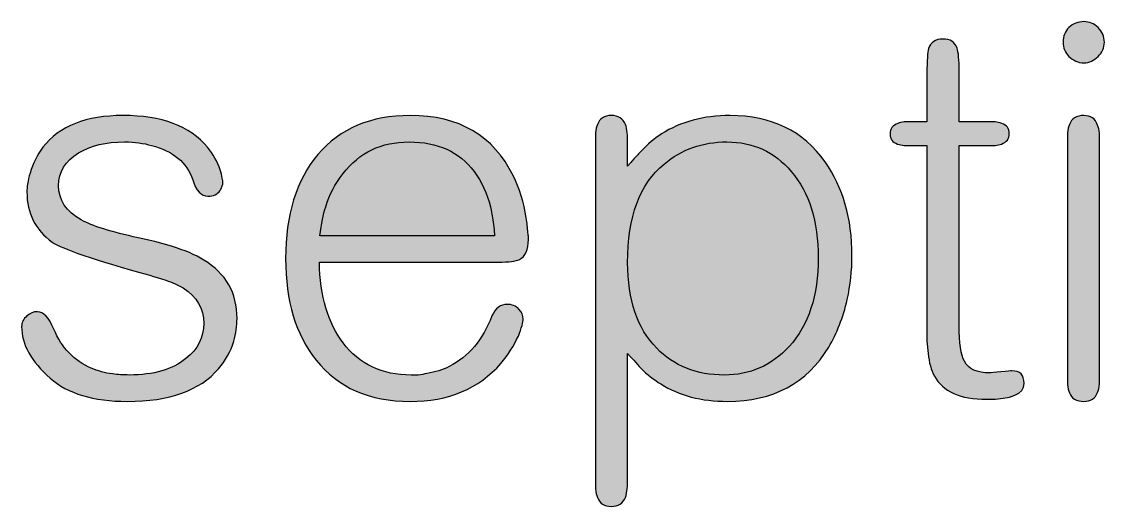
# Model space of a CAD drawing. Header units: centimetres. Extents: x -18.6 to 18.8, y -13 to 11.8.
# Drawn here: x -13.37 to -12.657, y -11.401 to -11.082 of the extents above; entities that cross this region are included whole.
import ezdxf

# ---------------------------------------------------------------- set-up
doc = ezdxf.new("R2010")
doc.units = ezdxf.units.CM
doc.header["$MEASUREMENT"] = 0
doc.layers.add('Layer 1', color=7, linetype='Continuous')

msp = doc.modelspace()

# ---------------------------------------------------------------- hatches: boundary and pattern name
at = {"layer": 'Layer 1', "true_color": 0x373435}
h = msp.add_hatch(color=250, dxfattribs=at)
edge = h.paths.add_edge_path()
edge.add_spline(control_points=[(-12.65718, -11.09508), (-12.65718, -11.09878), (-12.65857, -11.10191), (-12.66135, -11.10446), (-12.66391, -11.10723), (-12.66703, -11.10862), (-12.67074, -11.10862), (-12.67444, -11.10862), (-12.67769, -11.10723), (-12.68048, -11.10446), (-12.68302, -11.10191), (-12.68429, -11.09878), (-12.68429, -11.09508), (-12.68429, -11.09114), (-12.68302, -11.0879), (-12.68048, -11.08536), (-12.67769, -11.08281), (-12.67444, -11.08154), (-12.67074, -11.08154), (-12.66703, -11.08154), (-12.66391, -11.08281), (-12.66135, -11.08536), (-12.65857, -11.08814), (-12.65718, -11.09138), (-12.65718, -11.09508)], knot_values=[0, 0, 0, 0, 0.125, 0.125, 0.125, 0.25, 0.25, 0.25, 0.375, 0.375, 0.375, 0.5, 0.5, 0.5, 0.625, 0.625, 0.625, 0.75, 0.75, 0.75, 0.875, 0.875, 0.875, 1, 1, 1, 1], degree=3, periodic=1)
h = msp.add_hatch(color=250, dxfattribs=at)
edge = h.paths.add_edge_path()
edge.add_spline(control_points=[(-12.75276, -11.14752), (-12.75276, -11.14752), (-12.72913, -11.14752), (-12.72913, -11.14752), (-12.72751, -11.14775), (-12.726, -11.1481), (-12.72461, -11.14856), (-12.72137, -11.14972), (-12.71974, -11.15192), (-12.71974, -11.15516), (-12.71974, -11.15864), (-12.72148, -11.16095), (-12.72496, -11.16211), (-12.72611, -11.16257), (-12.72751, -11.16292), (-12.72913, -11.16315), (-12.72913, -11.16315), (-12.75276, -11.16315), (-12.75276, -11.16315), (-12.75276, -11.16315), (-12.75276, -11.28158), (-12.75276, -11.28158), (-12.75276, -11.29316), (-12.7516, -11.30103), (-12.74929, -11.30519), (-12.74651, -11.31029), (-12.74095, -11.31284), (-12.7326, -11.31284), (-12.73168, -11.31284), (-12.72924, -11.3126), (-12.72531, -11.31214), (-12.72114, -11.31168), (-12.7187, -11.31145), (-12.71801, -11.31145), (-12.71268, -11.31145), (-12.71002, -11.31422), (-12.71002, -11.31978), (-12.71002, -11.32673), (-12.71823, -11.3302), (-12.7347, -11.3302), (-12.75207, -11.3302), (-12.76353, -11.32511), (-12.7691, -11.31492), (-12.77118, -11.31098), (-12.77258, -11.306), (-12.77327, -11.29998), (-12.77327, -11.29998), (-12.77396, -11.292), (-12.77396, -11.292), (-12.77396, -11.292), (-12.77396, -11.16315), (-12.77396, -11.16315), (-12.77396, -11.16315), (-12.78891, -11.16315), (-12.78891, -11.16315), (-12.79052, -11.16292), (-12.79203, -11.16257), (-12.79342, -11.16211), (-12.79667, -11.16095), (-12.79829, -11.15875), (-12.79829, -11.15551), (-12.79829, -11.15204), (-12.79655, -11.14972), (-12.79308, -11.14856), (-12.79191, -11.1481), (-12.79052, -11.14775), (-12.78891, -11.14752), (-12.78891, -11.14752), (-12.77396, -11.14752), (-12.77396, -11.14752), (-12.77396, -11.14752), (-12.77396, -11.11557), (-12.77396, -11.11557), (-12.77396, -11.10701), (-12.77361, -11.10156), (-12.77292, -11.09925), (-12.77153, -11.09508), (-12.7684, -11.09299), (-12.76353, -11.09299), (-12.75867, -11.09299), (-12.75554, -11.09496), (-12.75415, -11.0989), (-12.75323, -11.10145), (-12.75276, -11.10665), (-12.75276, -11.11453), (-12.75276, -11.11453), (-12.75276, -11.14752), (-12.75276, -11.14752)], knot_values=[0, 0, 0, 0, 0.034483, 0.034483, 0.034483, 0.068966, 0.068966, 0.068966, 0.103448, 0.103448, 0.103448, 0.137931, 0.137931, 0.137931, 0.172414, 0.172414, 0.172414, 0.206897, 0.206897, 0.206897, 0.241379, 0.241379, 0.241379, 0.275862, 0.275862, 0.275862, 0.310345, 0.310345, 0.310345, 0.344828, 0.344828, 0.344828, 0.37931, 0.37931, 0.37931, 0.413793, 0.413793, 0.413793, 0.448276, 0.448276, 0.448276, 0.482759, 0.482759, 0.482759, 0.517241, 0.517241, 0.517241, 0.551724, 0.551724, 0.551724, 0.586207, 0.586207, 0.586207, 0.62069, 0.62069, 0.62069, 0.655172, 0.655172, 0.655172, 0.689655, 0.689655, 0.689655, 0.724138, 0.724138, 0.724138, 0.758621, 0.758621, 0.758621, 0.793103, 0.793103, 0.793103, 0.827586, 0.827586, 0.827586, 0.862069, 0.862069, 0.862069, 0.896552, 0.896552, 0.896552, 0.931034, 0.931034, 0.931034, 0.965517, 0.965517, 0.965517, 1, 1, 1, 1], degree=3, periodic=1)
h = msp.add_hatch(color=250, dxfattribs=at)
edge = h.paths.add_edge_path()
edge.add_spline(control_points=[(-13.22819, -11.27706), (-13.22819, -11.28192), (-13.22889, -11.2869), (-13.23028, -11.292), (-13.23236, -11.29871), (-13.23573, -11.30473), (-13.24036, -11.31006), (-13.25263, -11.32442), (-13.27267, -11.33158), (-13.30048, -11.33158), (-13.32273, -11.33158), (-13.33964, -11.3265), (-13.35122, -11.31631), (-13.36374, -11.30542), (-13.36999, -11.29408), (-13.36999, -11.28227), (-13.36999, -11.2795), (-13.36883, -11.27718), (-13.36652, -11.27532), (-13.36444, -11.27348), (-13.36212, -11.27255), (-13.35956, -11.27255), (-13.35562, -11.27255), (-13.35204, -11.27637), (-13.3488, -11.28401), (-13.34369, -11.29628), (-13.33547, -11.30485), (-13.32412, -11.30971), (-13.31994, -11.31156), (-13.3153, -11.31284), (-13.31022, -11.31353), (-13.30674, -11.314), (-13.30304, -11.31422), (-13.29909, -11.31422), (-13.2831, -11.31422), (-13.27071, -11.31063), (-13.26191, -11.30345), (-13.25403, -11.29721), (-13.2501, -11.28945), (-13.2501, -11.28019), (-13.2501, -11.27047), (-13.2546, -11.26271), (-13.26364, -11.25692), (-13.26688, -11.25506), (-13.27071, -11.25333), (-13.27512, -11.25171), (-13.27512, -11.25171), (-13.28067, -11.24998), (-13.28067, -11.24998), (-13.28067, -11.24998), (-13.2831, -11.24927), (-13.2831, -11.24927), (-13.2831, -11.24927), (-13.28554, -11.24858), (-13.28554, -11.24858), (-13.32215, -11.2384), (-13.34358, -11.23111), (-13.34983, -11.22671), (-13.36096, -11.21861), (-13.36652, -11.20761), (-13.36652, -11.19371), (-13.36652, -11.19209), (-13.36641, -11.19035), (-13.36617, -11.1885), (-13.36571, -11.18596), (-13.36513, -11.18353), (-13.36444, -11.18121), (-13.36258, -11.17496), (-13.35979, -11.16929), (-13.35609, -11.16419), (-13.34497, -11.1503), (-13.32736, -11.14335), (-13.30327, -11.14335), (-13.27778, -11.14335), (-13.25925, -11.1503), (-13.24766, -11.16419), (-13.24394, -11.16882), (-13.24117, -11.1738), (-13.23931, -11.17912), (-13.23862, -11.18098), (-13.23815, -11.18283), (-13.23793, -11.18469), (-13.23793, -11.18469), (-13.23757, -11.18642), (-13.23757, -11.18642), (-13.23757, -11.18642), (-13.23757, -11.1885), (-13.23757, -11.1885), (-13.23757, -11.1885), (-13.23793, -11.18954), (-13.23793, -11.18954), (-13.23815, -11.1907), (-13.23862, -11.19174), (-13.23931, -11.19267), (-13.24094, -11.19522), (-13.2436, -11.19649), (-13.24731, -11.19649), (-13.25171, -11.19649), (-13.25507, -11.1929), (-13.25739, -11.18572), (-13.26133, -11.17414), (-13.27036, -11.16662), (-13.28449, -11.16315), (-13.2896, -11.16153), (-13.2955, -11.16072), (-13.30221, -11.16072), (-13.3145, -11.16072), (-13.32458, -11.16315), (-13.33247, -11.16801), (-13.34126, -11.17333), (-13.34566, -11.18051), (-13.34566, -11.18954), (-13.34566, -11.19904), (-13.34068, -11.20656), (-13.33072, -11.21212), (-13.32354, -11.21606), (-13.31103, -11.21999), (-13.29319, -11.22393), (-13.29319, -11.22393), (-13.28241, -11.22635), (-13.28241, -11.22635), (-13.28241, -11.22635), (-13.27129, -11.22948), (-13.27129, -11.22948), (-13.26272, -11.23203), (-13.25565, -11.23504), (-13.2501, -11.23851), (-13.23549, -11.24731), (-13.22819, -11.26016), (-13.22819, -11.27706)], knot_values=[0, 0, 0, 0, 0.023256, 0.023256, 0.023256, 0.046512, 0.046512, 0.046512, 0.069767, 0.069767, 0.069767, 0.093023, 0.093023, 0.093023, 0.116279, 0.116279, 0.116279, 0.139535, 0.139535, 0.139535, 0.162791, 0.162791, 0.162791, 0.186047, 0.186047, 0.186047, 0.209302, 0.209302, 0.209302, 0.232558, 0.232558, 0.232558, 0.255814, 0.255814, 0.255814, 0.27907, 0.27907, 0.27907, 0.302326, 0.302326, 0.302326, 0.325581, 0.325581, 0.325581, 0.348837, 0.348837, 0.348837, 0.372093, 0.372093, 0.372093, 0.395349, 0.395349, 0.395349, 0.418605, 0.418605, 0.418605, 0.44186, 0.44186, 0.44186, 0.465116, 0.465116, 0.465116, 0.488372, 0.488372, 0.488372, 0.511628, 0.511628, 0.511628, 0.534884, 0.534884, 0.534884, 0.55814, 0.55814, 0.55814, 0.581395, 0.581395, 0.581395, 0.604651, 0.604651, 0.604651, 0.627907, 0.627907, 0.627907, 0.651163, 0.651163, 0.651163, 0.674419, 0.674419, 0.674419, 0.697674, 0.697674, 0.697674, 0.72093, 0.72093, 0.72093, 0.744186, 0.744186, 0.744186, 0.767442, 0.767442, 0.767442, 0.790698, 0.790698, 0.790698, 0.813953, 0.813953, 0.813953, 0.837209, 0.837209, 0.837209, 0.860465, 0.860465, 0.860465, 0.883721, 0.883721, 0.883721, 0.906977, 0.906977, 0.906977, 0.930233, 0.930233, 0.930233, 0.953488, 0.953488, 0.953488, 0.976744, 0.976744, 0.976744, 1, 1, 1, 1], degree=3, periodic=1)
h = msp.add_hatch(color=250, dxfattribs=at)
edge = h.paths.add_edge_path()
edge.add_spline(control_points=[(-13.17398, -11.2399), (-13.17352, -11.26237), (-13.1683, -11.28008), (-13.15834, -11.29303), (-13.14769, -11.30716), (-13.13274, -11.31422), (-13.11351, -11.31422), (-13.11351, -11.31422), (-13.10899, -11.31422), (-13.10899, -11.31422), (-13.1069, -11.314), (-13.10493, -11.31364), (-13.10309, -11.31318), (-13.09774, -11.31226), (-13.09289, -11.31075), (-13.08849, -11.30866), (-13.07575, -11.30218), (-13.06635, -11.29107), (-13.06033, -11.27532), (-13.05802, -11.27024), (-13.05465, -11.26769), (-13.05026, -11.26769), (-13.04724, -11.26769), (-13.0447, -11.26873), (-13.04261, -11.27081), (-13.04076, -11.2729), (-13.03983, -11.2751), (-13.03983, -11.27741), (-13.03983, -11.27834), (-13.04006, -11.27972), (-13.04053, -11.28158), (-13.04123, -11.28366), (-13.04203, -11.28598), (-13.04296, -11.28853), (-13.04597, -11.29501), (-13.04979, -11.30103), (-13.05442, -11.30658), (-13.06901, -11.32326), (-13.08895, -11.33158), (-13.11421, -11.33158), (-13.14108, -11.33158), (-13.1617, -11.32256), (-13.17606, -11.3045), (-13.18951, -11.28783), (-13.19622, -11.26548), (-13.19622, -11.23747), (-13.19622, -11.20876), (-13.18916, -11.18596), (-13.17503, -11.16906), (-13.16042, -11.15192), (-13.14015, -11.14335), (-13.11421, -11.14335), (-13.08199, -11.14335), (-13.05941, -11.15656), (-13.04644, -11.18295), (-13.04226, -11.19128), (-13.03936, -11.20054), (-13.03774, -11.21072), (-13.03728, -11.2142), (-13.03693, -11.21745), (-13.0367, -11.22045), (-13.03647, -11.22161), (-13.03635, -11.22266), (-13.03635, -11.22358), (-13.03635, -11.22358), (-13.03635, -11.22497), (-13.03635, -11.22497), (-13.03635, -11.23169), (-13.03832, -11.23608), (-13.04226, -11.23816), (-13.04458, -11.23932), (-13.04921, -11.2399), (-13.05617, -11.2399), (-13.05617, -11.2399), (-13.17398, -11.2399), (-13.17398, -11.2399)], knot_values=[0, 0, 0, 0, 0.04, 0.04, 0.04, 0.08, 0.08, 0.08, 0.12, 0.12, 0.12, 0.16, 0.16, 0.16, 0.2, 0.2, 0.2, 0.24, 0.24, 0.24, 0.28, 0.28, 0.28, 0.32, 0.32, 0.32, 0.36, 0.36, 0.36, 0.4, 0.4, 0.4, 0.44, 0.44, 0.44, 0.48, 0.48, 0.48, 0.52, 0.52, 0.52, 0.56, 0.56, 0.56, 0.6, 0.6, 0.6, 0.64, 0.64, 0.64, 0.68, 0.68, 0.68, 0.72, 0.72, 0.72, 0.76, 0.76, 0.76, 0.8, 0.8, 0.8, 0.84, 0.84, 0.84, 0.88, 0.88, 0.88, 0.92, 0.92, 0.92, 0.96, 0.96, 0.96, 1, 1, 1, 1], degree=3, periodic=1)
h = msp.add_hatch(color=250, dxfattribs=at)
edge = h.paths.add_edge_path()
edge.add_spline(control_points=[(-12.97102, -11.38299), (-12.97102, -11.38553), (-12.97114, -11.3875), (-12.97137, -11.38889), (-12.9716, -11.39121), (-12.97195, -11.39318), (-12.97241, -11.39479), (-12.97403, -11.39873), (-12.97716, -11.4007), (-12.98179, -11.4007), (-12.98643, -11.4007), (-12.98944, -11.39873), (-12.99083, -11.39479), (-12.99153, -11.39341), (-12.99198, -11.39155), (-12.99222, -11.38924), (-12.99222, -11.38924), (-12.99222, -11.15482), (-12.99222, -11.15482), (-12.99198, -11.1525), (-12.99153, -11.15065), (-12.99083, -11.14925), (-12.98944, -11.14532), (-12.98643, -11.14335), (-12.98179, -11.14335), (-12.97716, -11.14335), (-12.97403, -11.14532), (-12.97241, -11.14925), (-12.97195, -11.15065), (-12.9716, -11.1525), (-12.97137, -11.15482), (-12.97114, -11.15643), (-12.97102, -11.15852), (-12.97102, -11.16106), (-12.97102, -11.16106), (-12.97102, -11.17669), (-12.97102, -11.17669), (-12.97102, -11.17669), (-12.96894, -11.17427), (-12.96894, -11.17427), (-12.96894, -11.17427), (-12.96685, -11.17183), (-12.96685, -11.17183), (-12.96522, -11.16998), (-12.9636, -11.16824), (-12.96199, -11.16662), (-12.95781, -11.16222), (-12.95341, -11.15852), (-12.94877, -11.15551), (-12.93603, -11.14741), (-12.92097, -11.14335), (-12.90359, -11.14335), (-12.87625, -11.14335), (-12.8554, -11.15354), (-12.84104, -11.17391), (-12.82922, -11.19059), (-12.82332, -11.21119), (-12.82332, -11.23574), (-12.82332, -11.24546), (-12.82436, -11.25506), (-12.82645, -11.26456), (-12.82922, -11.27637), (-12.83327, -11.28679), (-12.83861, -11.29582), (-12.85298, -11.31966), (-12.87522, -11.33158), (-12.90533, -11.33158), (-12.92248, -11.33158), (-12.93707, -11.32777), (-12.94912, -11.32013), (-12.95376, -11.31735), (-12.95817, -11.31387), (-12.96233, -11.30971), (-12.96372, -11.30832), (-12.96522, -11.30658), (-12.96685, -11.3045), (-12.96685, -11.3045), (-12.96929, -11.30207), (-12.96929, -11.30207), (-12.96929, -11.30207), (-12.97102, -11.29998), (-12.97102, -11.29998), (-12.97102, -11.29998), (-12.97102, -11.38299), (-12.97102, -11.38299)], knot_values=[0, 0, 0, 0, 0.035714, 0.035714, 0.035714, 0.071429, 0.071429, 0.071429, 0.107143, 0.107143, 0.107143, 0.142857, 0.142857, 0.142857, 0.178571, 0.178571, 0.178571, 0.214286, 0.214286, 0.214286, 0.25, 0.25, 0.25, 0.285714, 0.285714, 0.285714, 0.321429, 0.321429, 0.321429, 0.357143, 0.357143, 0.357143, 0.392857, 0.392857, 0.392857, 0.428571, 0.428571, 0.428571, 0.464286, 0.464286, 0.464286, 0.5, 0.5, 0.5, 0.535714, 0.535714, 0.535714, 0.571429, 0.571429, 0.571429, 0.607143, 0.607143, 0.607143, 0.642857, 0.642857, 0.642857, 0.678571, 0.678571, 0.678571, 0.714286, 0.714286, 0.714286, 0.75, 0.75, 0.75, 0.785714, 0.785714, 0.785714, 0.821429, 0.821429, 0.821429, 0.857143, 0.857143, 0.857143, 0.892857, 0.892857, 0.892857, 0.928571, 0.928571, 0.928571, 0.964286, 0.964286, 0.964286, 1, 1, 1, 1], degree=3, periodic=1)
h = msp.add_hatch(color=250, dxfattribs=at)
edge = h.paths.add_edge_path()
edge.add_spline(control_points=[(-12.66031, -11.32013), (-12.66054, -11.32245), (-12.66101, -11.32429), (-12.66171, -11.32568), (-12.6631, -11.32962), (-12.66611, -11.33158), (-12.67074, -11.33158), (-12.6756, -11.33158), (-12.67874, -11.32974), (-12.68013, -11.32603), (-12.68082, -11.32442), (-12.68129, -11.32256), (-12.68151, -11.32047), (-12.68151, -11.32047), (-12.68151, -11.15482), (-12.68151, -11.15482), (-12.68129, -11.1525), (-12.68082, -11.15065), (-12.68013, -11.14925), (-12.67874, -11.14532), (-12.6756, -11.14335), (-12.67074, -11.14335), (-12.66611, -11.14335), (-12.6631, -11.14544), (-12.66171, -11.14961), (-12.66101, -11.15099), (-12.66054, -11.15285), (-12.66031, -11.15516), (-12.66031, -11.15516), (-12.66031, -11.32013), (-12.66031, -11.32013)], knot_values=[0, 0, 0, 0, 0.1, 0.1, 0.1, 0.2, 0.2, 0.2, 0.3, 0.3, 0.3, 0.4, 0.4, 0.4, 0.5, 0.5, 0.5, 0.6, 0.6, 0.6, 0.7, 0.7, 0.7, 0.8, 0.8, 0.8, 0.9, 0.9, 0.9, 1, 1, 1, 1], degree=3, periodic=1)
h = msp.add_hatch(color=250, dxfattribs=at)
edge = h.paths.add_edge_path()
edge.add_spline(control_points=[(-13.05859, -11.22254), (-13.05859, -11.22254), (-13.05895, -11.21837), (-13.05895, -11.21837), (-13.05895, -11.21837), (-13.05964, -11.21351), (-13.05964, -11.21351), (-13.06011, -11.2098), (-13.06069, -11.20645), (-13.06138, -11.20343), (-13.06346, -11.19487), (-13.06705, -11.18711), (-13.07215, -11.18017), (-13.08188, -11.1672), (-13.09613, -11.16072), (-13.11491, -11.16072), (-13.13321, -11.16072), (-13.14769, -11.16767), (-13.15834, -11.18156), (-13.16367, -11.18827), (-13.16749, -11.19556), (-13.16981, -11.20343), (-13.17143, -11.2083), (-13.17271, -11.21467), (-13.17364, -11.22254), (-13.17364, -11.22254), (-13.05859, -11.22254), (-13.05859, -11.22254)], knot_values=[0, 0, 0, 0, 0.111111, 0.111111, 0.111111, 0.222222, 0.222222, 0.222222, 0.333333, 0.333333, 0.333333, 0.444444, 0.444444, 0.444444, 0.555556, 0.555556, 0.555556, 0.666667, 0.666667, 0.666667, 0.777778, 0.777778, 0.777778, 0.888889, 0.888889, 0.888889, 1, 1, 1, 1], degree=3, periodic=1)
h = msp.add_hatch(color=250, dxfattribs=at)
edge = h.paths.add_edge_path()
edge.add_spline(control_points=[(-12.84555, -11.23713), (-12.84555, -11.21304), (-12.85147, -11.19406), (-12.86328, -11.18017), (-12.8744, -11.1672), (-12.88854, -11.16072), (-12.90568, -11.16072), (-12.92167, -11.16072), (-12.93545, -11.16558), (-12.94704, -11.1753), (-12.96302, -11.18827), (-12.97102, -11.20992), (-12.97102, -11.24025), (-12.97102, -11.26479), (-12.96465, -11.28355), (-12.9519, -11.29651), (-12.94056, -11.30832), (-12.92573, -11.31422), (-12.90742, -11.31422), (-12.8905, -11.31422), (-12.87625, -11.30797), (-12.86467, -11.29547), (-12.85193, -11.28135), (-12.84555, -11.2619), (-12.84555, -11.23713)], knot_values=[0, 0, 0, 0, 0.125, 0.125, 0.125, 0.25, 0.25, 0.25, 0.375, 0.375, 0.375, 0.5, 0.5, 0.5, 0.625, 0.625, 0.625, 0.75, 0.75, 0.75, 0.875, 0.875, 0.875, 1, 1, 1, 1], degree=3, periodic=1)

# ---------------------------------------------------------------- linework, layer by layer
at = {"layer": 'Layer 1', "color": 250}
for points, knots in [([(-12.65718, -11.09508), (-12.65718, -11.09878), (-12.65857, -11.10191), (-12.66135, -11.10446), (-12.66391, -11.10723), (-12.66703, -11.10862), (-12.67074, -11.10862), (-12.67444, -11.10862), (-12.67769, -11.10723), (-12.68048, -11.10446), (-12.68302, -11.10191), (-12.68429, -11.09878), (-12.68429, -11.09508), (-12.68429, -11.09114), (-12.68302, -11.0879), (-12.68048, -11.08536), (-12.67769, -11.08281), (-12.67444, -11.08154), (-12.67074, -11.08154), (-12.66703, -11.08154), (-12.66391, -11.08281), (-12.66135, -11.08536), (-12.65857, -11.08814), (-12.65718, -11.09138), (-12.65718, -11.09508)], [0, 0, 0, 0, 0.125, 0.125, 0.125, 0.25, 0.25, 0.25, 0.375, 0.375, 0.375, 0.5, 0.5, 0.5, 0.625, 0.625, 0.625, 0.75, 0.75, 0.75, 0.875, 0.875, 0.875, 1, 1, 1, 1]), ([(-12.75276, -11.14752), (-12.75276, -11.14752), (-12.72913, -11.14752), (-12.72913, -11.14752), (-12.72751, -11.14775), (-12.726, -11.1481), (-12.72461, -11.14856), (-12.72137, -11.14972), (-12.71974, -11.15192), (-12.71974, -11.15516), (-12.71974, -11.15864), (-12.72148, -11.16095), (-12.72496, -11.16211), (-12.72611, -11.16257), (-12.72751, -11.16292), (-12.72913, -11.16315), (-12.72913, -11.16315), (-12.75276, -11.16315), (-12.75276, -11.16315), (-12.75276, -11.16315), (-12.75276, -11.28158), (-12.75276, -11.28158), (-12.75276, -11.29316), (-12.7516, -11.30103), (-12.74929, -11.30519), (-12.74651, -11.31029), (-12.74095, -11.31284), (-12.7326, -11.31284), (-12.73168, -11.31284), (-12.72924, -11.3126), (-12.72531, -11.31214), (-12.72114, -11.31168), (-12.7187, -11.31145), (-12.71801, -11.31145), (-12.71268, -11.31145), (-12.71002, -11.31422), (-12.71002, -11.31978), (-12.71002, -11.32673), (-12.71823, -11.3302), (-12.7347, -11.3302), (-12.75207, -11.3302), (-12.76353, -11.32511), (-12.7691, -11.31492), (-12.77118, -11.31098), (-12.77258, -11.306), (-12.77327, -11.29998), (-12.77327, -11.29998), (-12.77396, -11.292), (-12.77396, -11.292), (-12.77396, -11.292), (-12.77396, -11.16315), (-12.77396, -11.16315), (-12.77396, -11.16315), (-12.78891, -11.16315), (-12.78891, -11.16315), (-12.79052, -11.16292), (-12.79203, -11.16257), (-12.79342, -11.16211), (-12.79667, -11.16095), (-12.79829, -11.15875), (-12.79829, -11.15551), (-12.79829, -11.15204), (-12.79655, -11.14972), (-12.79308, -11.14856), (-12.79191, -11.1481), (-12.79052, -11.14775), (-12.78891, -11.14752), (-12.78891, -11.14752), (-12.77396, -11.14752), (-12.77396, -11.14752), (-12.77396, -11.14752), (-12.77396, -11.11557), (-12.77396, -11.11557), (-12.77396, -11.10701), (-12.77361, -11.10156), (-12.77292, -11.09925), (-12.77153, -11.09508), (-12.7684, -11.09299), (-12.76353, -11.09299), (-12.75867, -11.09299), (-12.75554, -11.09496), (-12.75415, -11.0989), (-12.75323, -11.10145), (-12.75276, -11.10665), (-12.75276, -11.11453), (-12.75276, -11.11453), (-12.75276, -11.14752), (-12.75276, -11.14752)], [0, 0, 0, 0, 0.034483, 0.034483, 0.034483, 0.068966, 0.068966, 0.068966, 0.103448, 0.103448, 0.103448, 0.137931, 0.137931, 0.137931, 0.172414, 0.172414, 0.172414, 0.206897, 0.206897, 0.206897, 0.241379, 0.241379, 0.241379, 0.275862, 0.275862, 0.275862, 0.310345, 0.310345, 0.310345, 0.344828, 0.344828, 0.344828, 0.37931, 0.37931, 0.37931, 0.413793, 0.413793, 0.413793, 0.448276, 0.448276, 0.448276, 0.482759, 0.482759, 0.482759, 0.517241, 0.517241, 0.517241, 0.551724, 0.551724, 0.551724, 0.586207, 0.586207, 0.586207, 0.62069, 0.62069, 0.62069, 0.655172, 0.655172, 0.655172, 0.689655, 0.689655, 0.689655, 0.724138, 0.724138, 0.724138, 0.758621, 0.758621, 0.758621, 0.793103, 0.793103, 0.793103, 0.827586, 0.827586, 0.827586, 0.862069, 0.862069, 0.862069, 0.896552, 0.896552, 0.896552, 0.931034, 0.931034, 0.931034, 0.965517, 0.965517, 0.965517, 1, 1, 1, 1]), ([(-13.22819, -11.27706), (-13.22819, -11.28192), (-13.22889, -11.2869), (-13.23028, -11.292), (-13.23236, -11.29871), (-13.23573, -11.30473), (-13.24036, -11.31006), (-13.25263, -11.32442), (-13.27267, -11.33158), (-13.30048, -11.33158), (-13.32273, -11.33158), (-13.33964, -11.3265), (-13.35122, -11.31631), (-13.36374, -11.30542), (-13.36999, -11.29408), (-13.36999, -11.28227), (-13.36999, -11.2795), (-13.36883, -11.27718), (-13.36652, -11.27532), (-13.36444, -11.27348), (-13.36212, -11.27255), (-13.35956, -11.27255), (-13.35562, -11.27255), (-13.35204, -11.27637), (-13.3488, -11.28401), (-13.34369, -11.29628), (-13.33547, -11.30485), (-13.32412, -11.30971), (-13.31994, -11.31156), (-13.3153, -11.31284), (-13.31022, -11.31353), (-13.30674, -11.314), (-13.30304, -11.31422), (-13.29909, -11.31422), (-13.2831, -11.31422), (-13.27071, -11.31063), (-13.26191, -11.30345), (-13.25403, -11.29721), (-13.2501, -11.28945), (-13.2501, -11.28019), (-13.2501, -11.27047), (-13.2546, -11.26271), (-13.26364, -11.25692), (-13.26688, -11.25506), (-13.27071, -11.25333), (-13.27512, -11.25171), (-13.27512, -11.25171), (-13.28067, -11.24998), (-13.28067, -11.24998), (-13.28067, -11.24998), (-13.2831, -11.24927), (-13.2831, -11.24927), (-13.2831, -11.24927), (-13.28554, -11.24858), (-13.28554, -11.24858), (-13.32215, -11.2384), (-13.34358, -11.23111), (-13.34983, -11.22671), (-13.36096, -11.21861), (-13.36652, -11.20761), (-13.36652, -11.19371), (-13.36652, -11.19209), (-13.36641, -11.19035), (-13.36617, -11.1885), (-13.36571, -11.18596), (-13.36513, -11.18353), (-13.36444, -11.18121), (-13.36258, -11.17496), (-13.35979, -11.16929), (-13.35609, -11.16419), (-13.34497, -11.1503), (-13.32736, -11.14335), (-13.30327, -11.14335), (-13.27778, -11.14335), (-13.25925, -11.1503), (-13.24766, -11.16419), (-13.24394, -11.16882), (-13.24117, -11.1738), (-13.23931, -11.17912), (-13.23862, -11.18098), (-13.23815, -11.18283), (-13.23793, -11.18469), (-13.23793, -11.18469), (-13.23757, -11.18642), (-13.23757, -11.18642), (-13.23757, -11.18642), (-13.23757, -11.1885), (-13.23757, -11.1885), (-13.23757, -11.1885), (-13.23793, -11.18954), (-13.23793, -11.18954), (-13.23815, -11.1907), (-13.23862, -11.19174), (-13.23931, -11.19267), (-13.24094, -11.19522), (-13.2436, -11.19649), (-13.24731, -11.19649), (-13.25171, -11.19649), (-13.25507, -11.1929), (-13.25739, -11.18572), (-13.26133, -11.17414), (-13.27036, -11.16662), (-13.28449, -11.16315), (-13.2896, -11.16153), (-13.2955, -11.16072), (-13.30221, -11.16072), (-13.3145, -11.16072), (-13.32458, -11.16315), (-13.33247, -11.16801), (-13.34126, -11.17333), (-13.34566, -11.18051), (-13.34566, -11.18954), (-13.34566, -11.19904), (-13.34068, -11.20656), (-13.33072, -11.21212), (-13.32354, -11.21606), (-13.31103, -11.21999), (-13.29319, -11.22393), (-13.29319, -11.22393), (-13.28241, -11.22635), (-13.28241, -11.22635), (-13.28241, -11.22635), (-13.27129, -11.22948), (-13.27129, -11.22948), (-13.26272, -11.23203), (-13.25565, -11.23504), (-13.2501, -11.23851), (-13.23549, -11.24731), (-13.22819, -11.26016), (-13.22819, -11.27706)], [0, 0, 0, 0, 0.023256, 0.023256, 0.023256, 0.046512, 0.046512, 0.046512, 0.069767, 0.069767, 0.069767, 0.093023, 0.093023, 0.093023, 0.116279, 0.116279, 0.116279, 0.139535, 0.139535, 0.139535, 0.162791, 0.162791, 0.162791, 0.186047, 0.186047, 0.186047, 0.209302, 0.209302, 0.209302, 0.232558, 0.232558, 0.232558, 0.255814, 0.255814, 0.255814, 0.27907, 0.27907, 0.27907, 0.302326, 0.302326, 0.302326, 0.325581, 0.325581, 0.325581, 0.348837, 0.348837, 0.348837, 0.372093, 0.372093, 0.372093, 0.395349, 0.395349, 0.395349, 0.418605, 0.418605, 0.418605, 0.44186, 0.44186, 0.44186, 0.465116, 0.465116, 0.465116, 0.488372, 0.488372, 0.488372, 0.511628, 0.511628, 0.511628, 0.534884, 0.534884, 0.534884, 0.55814, 0.55814, 0.55814, 0.581395, 0.581395, 0.581395, 0.604651, 0.604651, 0.604651, 0.627907, 0.627907, 0.627907, 0.651163, 0.651163, 0.651163, 0.674419, 0.674419, 0.674419, 0.697674, 0.697674, 0.697674, 0.72093, 0.72093, 0.72093, 0.744186, 0.744186, 0.744186, 0.767442, 0.767442, 0.767442, 0.790698, 0.790698, 0.790698, 0.813953, 0.813953, 0.813953, 0.837209, 0.837209, 0.837209, 0.860465, 0.860465, 0.860465, 0.883721, 0.883721, 0.883721, 0.906977, 0.906977, 0.906977, 0.930233, 0.930233, 0.930233, 0.953488, 0.953488, 0.953488, 0.976744, 0.976744, 0.976744, 1, 1, 1, 1]), ([(-13.17398, -11.2399), (-13.17352, -11.26237), (-13.1683, -11.28008), (-13.15834, -11.29303), (-13.14769, -11.30716), (-13.13274, -11.31422), (-13.11351, -11.31422), (-13.11351, -11.31422), (-13.10899, -11.31422), (-13.10899, -11.31422), (-13.1069, -11.314), (-13.10493, -11.31364), (-13.10309, -11.31318), (-13.09774, -11.31226), (-13.09289, -11.31075), (-13.08849, -11.30866), (-13.07575, -11.30218), (-13.06635, -11.29107), (-13.06033, -11.27532), (-13.05802, -11.27024), (-13.05465, -11.26769), (-13.05026, -11.26769), (-13.04724, -11.26769), (-13.0447, -11.26873), (-13.04261, -11.27081), (-13.04076, -11.2729), (-13.03983, -11.2751), (-13.03983, -11.27741), (-13.03983, -11.27834), (-13.04006, -11.27972), (-13.04053, -11.28158), (-13.04123, -11.28366), (-13.04203, -11.28598), (-13.04296, -11.28853), (-13.04597, -11.29501), (-13.04979, -11.30103), (-13.05442, -11.30658), (-13.06901, -11.32326), (-13.08895, -11.33158), (-13.11421, -11.33158), (-13.14108, -11.33158), (-13.1617, -11.32256), (-13.17606, -11.3045), (-13.18951, -11.28783), (-13.19622, -11.26548), (-13.19622, -11.23747), (-13.19622, -11.20876), (-13.18916, -11.18596), (-13.17503, -11.16906), (-13.16042, -11.15192), (-13.14015, -11.14335), (-13.11421, -11.14335), (-13.08199, -11.14335), (-13.05941, -11.15656), (-13.04644, -11.18295), (-13.04226, -11.19128), (-13.03936, -11.20054), (-13.03774, -11.21072), (-13.03728, -11.2142), (-13.03693, -11.21745), (-13.0367, -11.22045), (-13.03647, -11.22161), (-13.03635, -11.22266), (-13.03635, -11.22358), (-13.03635, -11.22358), (-13.03635, -11.22497), (-13.03635, -11.22497), (-13.03635, -11.23169), (-13.03832, -11.23608), (-13.04226, -11.23816), (-13.04458, -11.23932), (-13.04921, -11.2399), (-13.05617, -11.2399), (-13.05617, -11.2399), (-13.17398, -11.2399), (-13.17398, -11.2399)], [0, 0, 0, 0, 0.04, 0.04, 0.04, 0.08, 0.08, 0.08, 0.12, 0.12, 0.12, 0.16, 0.16, 0.16, 0.2, 0.2, 0.2, 0.24, 0.24, 0.24, 0.28, 0.28, 0.28, 0.32, 0.32, 0.32, 0.36, 0.36, 0.36, 0.4, 0.4, 0.4, 0.44, 0.44, 0.44, 0.48, 0.48, 0.48, 0.52, 0.52, 0.52, 0.56, 0.56, 0.56, 0.6, 0.6, 0.6, 0.64, 0.64, 0.64, 0.68, 0.68, 0.68, 0.72, 0.72, 0.72, 0.76, 0.76, 0.76, 0.8, 0.8, 0.8, 0.84, 0.84, 0.84, 0.88, 0.88, 0.88, 0.92, 0.92, 0.92, 0.96, 0.96, 0.96, 1, 1, 1, 1]), ([(-12.97102, -11.38299), (-12.97102, -11.38553), (-12.97114, -11.3875), (-12.97137, -11.38889), (-12.9716, -11.39121), (-12.97195, -11.39318), (-12.97241, -11.39479), (-12.97403, -11.39873), (-12.97716, -11.4007), (-12.98179, -11.4007), (-12.98643, -11.4007), (-12.98944, -11.39873), (-12.99083, -11.39479), (-12.99153, -11.39341), (-12.99198, -11.39155), (-12.99222, -11.38924), (-12.99222, -11.38924), (-12.99222, -11.15482), (-12.99222, -11.15482), (-12.99198, -11.1525), (-12.99153, -11.15065), (-12.99083, -11.14925), (-12.98944, -11.14532), (-12.98643, -11.14335), (-12.98179, -11.14335), (-12.97716, -11.14335), (-12.97403, -11.14532), (-12.97241, -11.14925), (-12.97195, -11.15065), (-12.9716, -11.1525), (-12.97137, -11.15482), (-12.97114, -11.15643), (-12.97102, -11.15852), (-12.97102, -11.16106), (-12.97102, -11.16106), (-12.97102, -11.17669), (-12.97102, -11.17669), (-12.97102, -11.17669), (-12.96894, -11.17427), (-12.96894, -11.17427), (-12.96894, -11.17427), (-12.96685, -11.17183), (-12.96685, -11.17183), (-12.96522, -11.16998), (-12.9636, -11.16824), (-12.96199, -11.16662), (-12.95781, -11.16222), (-12.95341, -11.15852), (-12.94877, -11.15551), (-12.93603, -11.14741), (-12.92097, -11.14335), (-12.90359, -11.14335), (-12.87625, -11.14335), (-12.8554, -11.15354), (-12.84104, -11.17391), (-12.82922, -11.19059), (-12.82332, -11.21119), (-12.82332, -11.23574), (-12.82332, -11.24546), (-12.82436, -11.25506), (-12.82645, -11.26456), (-12.82922, -11.27637), (-12.83327, -11.28679), (-12.83861, -11.29582), (-12.85298, -11.31966), (-12.87522, -11.33158), (-12.90533, -11.33158), (-12.92248, -11.33158), (-12.93707, -11.32777), (-12.94912, -11.32013), (-12.95376, -11.31735), (-12.95817, -11.31387), (-12.96233, -11.30971), (-12.96372, -11.30832), (-12.96522, -11.30658), (-12.96685, -11.3045), (-12.96685, -11.3045), (-12.96929, -11.30207), (-12.96929, -11.30207), (-12.96929, -11.30207), (-12.97102, -11.29998), (-12.97102, -11.29998), (-12.97102, -11.29998), (-12.97102, -11.38299), (-12.97102, -11.38299)], [0, 0, 0, 0, 0.035714, 0.035714, 0.035714, 0.071429, 0.071429, 0.071429, 0.107143, 0.107143, 0.107143, 0.142857, 0.142857, 0.142857, 0.178571, 0.178571, 0.178571, 0.214286, 0.214286, 0.214286, 0.25, 0.25, 0.25, 0.285714, 0.285714, 0.285714, 0.321429, 0.321429, 0.321429, 0.357143, 0.357143, 0.357143, 0.392857, 0.392857, 0.392857, 0.428571, 0.428571, 0.428571, 0.464286, 0.464286, 0.464286, 0.5, 0.5, 0.5, 0.535714, 0.535714, 0.535714, 0.571429, 0.571429, 0.571429, 0.607143, 0.607143, 0.607143, 0.642857, 0.642857, 0.642857, 0.678571, 0.678571, 0.678571, 0.714286, 0.714286, 0.714286, 0.75, 0.75, 0.75, 0.785714, 0.785714, 0.785714, 0.821429, 0.821429, 0.821429, 0.857143, 0.857143, 0.857143, 0.892857, 0.892857, 0.892857, 0.928571, 0.928571, 0.928571, 0.964286, 0.964286, 0.964286, 1, 1, 1, 1]), ([(-12.66031, -11.32013), (-12.66054, -11.32245), (-12.66101, -11.32429), (-12.66171, -11.32568), (-12.6631, -11.32962), (-12.66611, -11.33158), (-12.67074, -11.33158), (-12.6756, -11.33158), (-12.67874, -11.32974), (-12.68013, -11.32603), (-12.68082, -11.32442), (-12.68129, -11.32256), (-12.68151, -11.32047), (-12.68151, -11.32047), (-12.68151, -11.15482), (-12.68151, -11.15482), (-12.68129, -11.1525), (-12.68082, -11.15065), (-12.68013, -11.14925), (-12.67874, -11.14532), (-12.6756, -11.14335), (-12.67074, -11.14335), (-12.66611, -11.14335), (-12.6631, -11.14544), (-12.66171, -11.14961), (-12.66101, -11.15099), (-12.66054, -11.15285), (-12.66031, -11.15516), (-12.66031, -11.15516), (-12.66031, -11.32013), (-12.66031, -11.32013)], [0, 0, 0, 0, 0.1, 0.1, 0.1, 0.2, 0.2, 0.2, 0.3, 0.3, 0.3, 0.4, 0.4, 0.4, 0.5, 0.5, 0.5, 0.6, 0.6, 0.6, 0.7, 0.7, 0.7, 0.8, 0.8, 0.8, 0.9, 0.9, 0.9, 1, 1, 1, 1]), ([(-13.05859, -11.22254), (-13.05859, -11.22254), (-13.05895, -11.21837), (-13.05895, -11.21837), (-13.05895, -11.21837), (-13.05964, -11.21351), (-13.05964, -11.21351), (-13.06011, -11.2098), (-13.06069, -11.20645), (-13.06138, -11.20343), (-13.06346, -11.19487), (-13.06705, -11.18711), (-13.07215, -11.18017), (-13.08188, -11.1672), (-13.09613, -11.16072), (-13.11491, -11.16072), (-13.13321, -11.16072), (-13.14769, -11.16767), (-13.15834, -11.18156), (-13.16367, -11.18827), (-13.16749, -11.19556), (-13.16981, -11.20343), (-13.17143, -11.2083), (-13.17271, -11.21467), (-13.17364, -11.22254), (-13.17364, -11.22254), (-13.05859, -11.22254), (-13.05859, -11.22254)], [0, 0, 0, 0, 0.111111, 0.111111, 0.111111, 0.222222, 0.222222, 0.222222, 0.333333, 0.333333, 0.333333, 0.444444, 0.444444, 0.444444, 0.555556, 0.555556, 0.555556, 0.666667, 0.666667, 0.666667, 0.777778, 0.777778, 0.777778, 0.888889, 0.888889, 0.888889, 1, 1, 1, 1]), ([(-12.84555, -11.23713), (-12.84555, -11.21304), (-12.85147, -11.19406), (-12.86328, -11.18017), (-12.8744, -11.1672), (-12.88854, -11.16072), (-12.90568, -11.16072), (-12.92167, -11.16072), (-12.93545, -11.16558), (-12.94704, -11.1753), (-12.96302, -11.18827), (-12.97102, -11.20992), (-12.97102, -11.24025), (-12.97102, -11.26479), (-12.96465, -11.28355), (-12.9519, -11.29651), (-12.94056, -11.30832), (-12.92573, -11.31422), (-12.90742, -11.31422), (-12.8905, -11.31422), (-12.87625, -11.30797), (-12.86467, -11.29547), (-12.85193, -11.28135), (-12.84555, -11.2619), (-12.84555, -11.23713)], [0, 0, 0, 0, 0.125, 0.125, 0.125, 0.25, 0.25, 0.25, 0.375, 0.375, 0.375, 0.5, 0.5, 0.5, 0.625, 0.625, 0.625, 0.75, 0.75, 0.75, 0.875, 0.875, 0.875, 1, 1, 1, 1])]:
    msp.add_open_spline(points, degree=3, knots=knots, dxfattribs=at)

doc.saveas('drawing.dxf')
